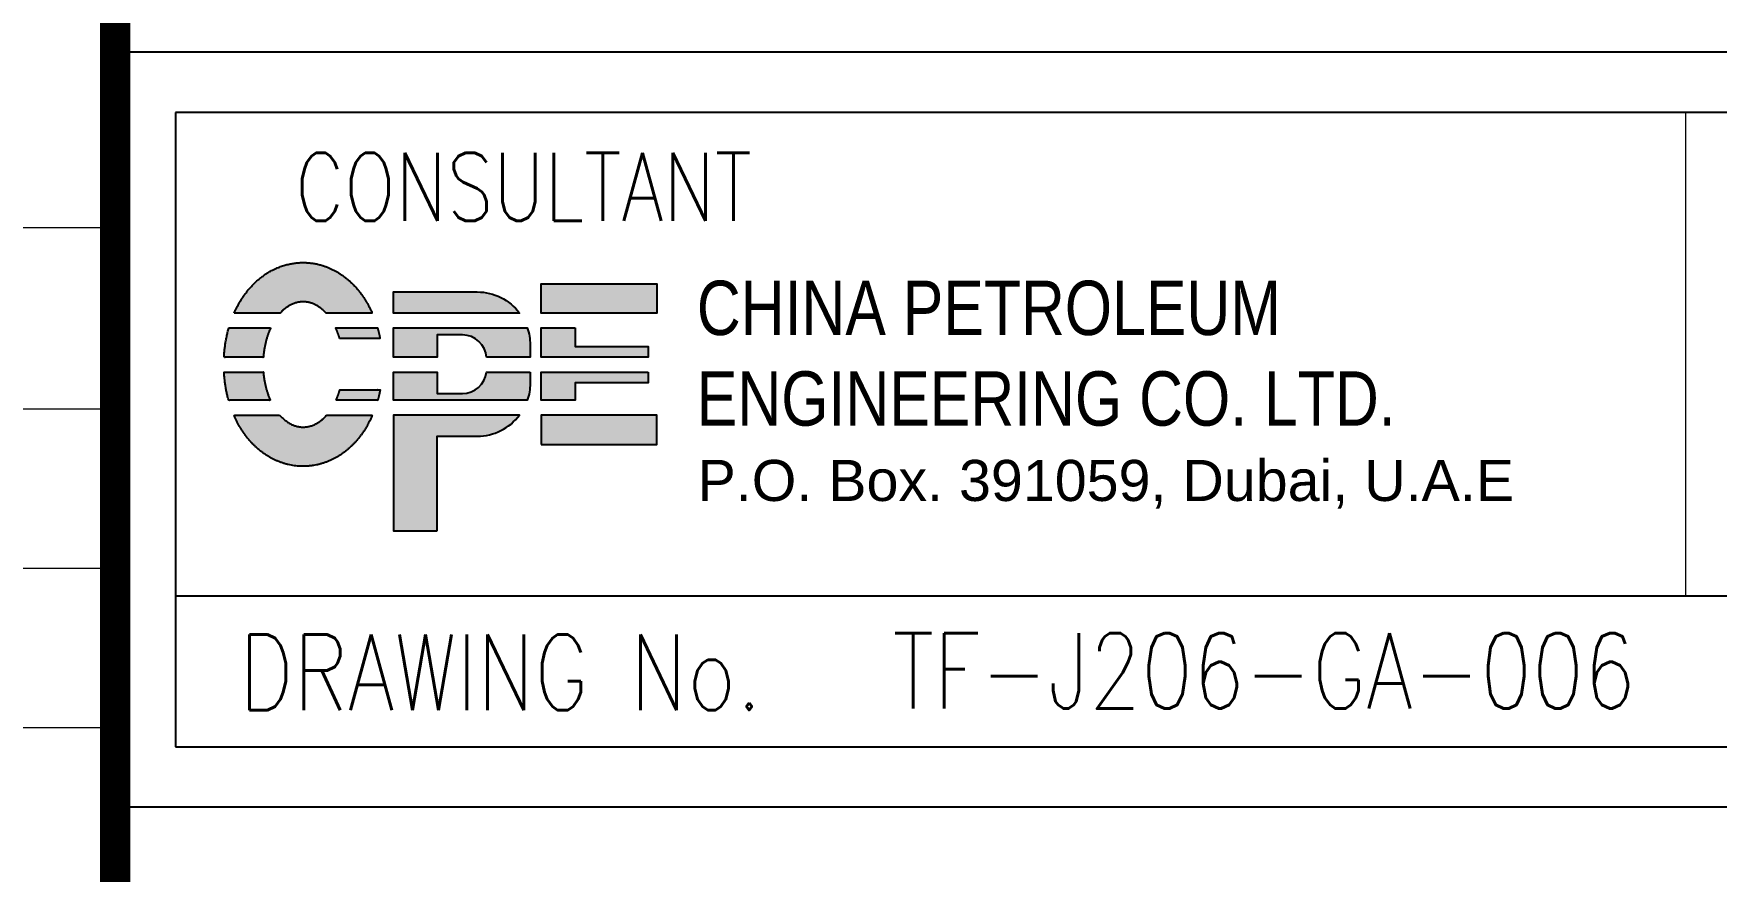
# Model space of a CAD drawing. Header units: inches. Extents: x -100737 to -99065, y -38026 to -37432.
# Drawn here: x -100053 to -99997.3, y -37963.3 to -37935.6 of the extents above; entities that cross this region are included whole.
import ezdxf
from ezdxf.enums import TextEntityAlignment as Align

# ---------------------------------------------------------------- set-up
doc = ezdxf.new("R2010")
doc.units = ezdxf.units.IN
doc.header["$LTSCALE"] = 200
doc.header["$MEASUREMENT"] = 0
for name, color, linetype in [('BORDER1', 3, 'Continuous'), ('BORDER2', 7, 'Continuous'), ('DIM', 1, 'Continuous')]:
    doc.layers.add(name, color=color, linetype=linetype)
doc.styles.add('PENSPEN', font='arial.ttf')
doc.styles.add('ROMANC', font='ROMANC', dxfattribs={"height": 5})
doc.styles.add('ROMANS', font='romans.shx', dxfattribs={"width": 0.85})
doc.styles.add('ROMANT', font='romant.shx')
doc.styles.get("Standard").update_dxf_attribs({"font": 'romans.shx'})

# ---------------------------------------------------------------- blocks, each defined once
blk = doc.blocks.new('*U110')
at = {"layer": 'BORDER1', "color": 154, "true_color": 0x1859a9, "const_width": 1}
blk.add_lwpolyline([(656, 0), (656, 564)], dxfattribs=at)
at = {"layer": 'BORDER2'}
for p, q in [((796, 75), (656, 75)), ((658, 73), (658, 52)), ((794, 73), (658, 73)), ((658, 57), (794, 57)), ((658, 52), (794, 52)), ((796, 50), (656, 50))]:
    blk.add_line(p, q, dxfattribs=at)
at = {"layer": 'BORDER2', "style": 'ROMANS', "width": 0.8}
blk.add_text('DRAWING No.', height=2.5, dxfattribs=at).set_placement((660.104, 53.215))
at = {"layer": 'BORDER2', "flags": 8}
for tag, height, style, p in [('REV-B', 2.7, 'ROMANS', (662.761, 125.679)), ('REV-A', 2.7, 'ROMANS', (662.761, 118.679)), ('RE-B', 7, 'ROMANT', (745.338, 6.155))]:
    blk.add_attdef(tag, text='', height=height, dxfattribs=dict(at, style=style)).set_placement(p, align=Align.CENTER)
at = {"layer": 'BORDER2', "style": 'ROMANS', "width": 4.59626}
for tag, p, p2 in [('DATE-B', (668.47, 125.679), (681.471, 125.679)), ('DATE-A', (668.47, 118.679), (681.471, 118.679))]:
    blk.add_attdef(tag, text='', height=2.7, dxfattribs=at).set_placement(p, p2, align=Align.FIT)
at = {"layer": 'BORDER2'}
for tag, height, style, p in [('DRN-B', 2.7, 'ROMANS', (689.553, 125.679)), ('CHD-B', 2.7, 'ROMANS', (701.606, 125.679)), ('APD-B', 2.7, 'ROMANS', (713.319, 125.679)), ('DRN-A', 2.7, 'ROMANS', (689.553, 118.679)), ('CHD-A', 2.7, 'ROMANS', (701.606, 118.679)), ('APD-A', 2.7, 'ROMANS', (713.319, 118.679)), ('CONS_CONT_VEND', 3.5, 'ROMANC', (726, 61.936))]:
    blk.add_attdef(tag, text='', height=height, dxfattribs=dict(at, style=style)).set_placement(p, align=Align.CENTER)
at = {"layer": 'BORDER2', "style": 'ROMANS', "width": 0.8}
for tag, p, height in [('1:X', (670.765, 103.492), 3), ('LOC', (709.611, 103.492), 3), ('PROJ_NO', (774.837, 103.492), 3), ('CONS_DRG_NO', (681.736, 53.264), 2.5)]:
    blk.add_attdef(tag, p, '', height=height, dxfattribs=at)
at = {"layer": 'BORDER2', "lineweight": 30, "width": 0.8, "flags": 104}
for tag, p in [('COMMENTS-B', (720.215, 127.5)), ('COMMENTS-A', (720.215, 120.5))]:
    blk.add_attdef(tag, text='', height=2.2, dxfattribs=at).set_placement(p, align=Align.MIDDLE_LEFT)
at = {"layer": 'BORDER2', "style": 'ROMANS', "width": 0.8}
for tag, p in [('PROJECT_TITLE_1', (726, 45.906)), ('PROJECT_TITLE_2', (726, 40.576))]:
    blk.add_attdef(tag, text='', height=3.5, dxfattribs=at).set_placement(p, align=Align.MIDDLE)
at = {"layer": 'BORDER2', "style": 'ROMANT', "width": 0.8}
for tag, p in [('DRG_TITLE_1', (726, 29.733)), ('DRG_TITLE_2', (726, 23.033)), ('DRG_TITLE_3', (726, 16.333))]:
    blk.add_attdef(tag, text='', height=4, dxfattribs=at).set_placement(p, align=Align.CENTER)
at = {"layer": 'BORDER2', "style": 'ROMANT'}
for tag, p in [('AR', (668.953, 6.155)), ('PA', (683.032, 6.155)), ('DC', (697.088, 6.155)), ('TS', (775.941, 6.155))]:
    blk.add_attdef(tag, p, '', height=7, dxfattribs=at)
for tag, p in [('SRNO', (736.791, 6.155)), ('SH', (771.828, 6.196))]:
    blk.add_attdef(tag, text='', height=7, dxfattribs=at).set_placement(p, align=Align.RIGHT)
at = {"layer": 'BORDER2', "style": 'ROMANS', "flags": 2}
blk.add_attdef('TB_VERSION', text='', height=2, dxfattribs=at).set_placement((1, -1), align=Align.TOP_LEFT)
blk = doc.blocks.new('P30319 LOGO')
h = blk.add_hatch(color=232)
h.dxf.hatch_style = 1
edge = h.paths.add_edge_path()
edge.add_spline(control_points=[(1283.271, 121.095), (1283.827, 121.698), (1284.504, 121.698), (1285.059, 121.095)], knot_values=[1, 1, 1, 1, 2.216189, 2.216189, 2.216189, 2.216189], weights=[1, 0.880492, 0.880492, 1], degree=3, periodic=0)
edge.add_spline(control_points=[(1285.059, 121.095), (1285.658, 121.095), (1286.257, 121.095), (1286.856, 121.095)], knot_values=[2.216189, 2.216189, 2.216189, 2.216189, 3.216189, 3.216189, 3.216189, 3.216189], weights=[1, 1, 1, 1], degree=3, periodic=0)
edge.add_spline(control_points=[(1286.856, 121.095), (1286.842, 121.125), (1286.829, 121.155), (1286.597, 121.649), (1286.293, 122.082), (1285.59, 122.664), (1285.245, 122.859), (1284.639, 123.03), (1284.405, 123.065), (1284.165, 123.065)], knot_values=[3.216189, 3.216189, 3.216189, 3.216189, 3.245246, 3.245246, 3.695335, 3.695335, 4.0038, 4.0038, 4.183356, 4.183356, 4.183356, 4.183356], weights=[1, 1, 1, 1, 1, 1, 1, 1, 1, 1], degree=3, periodic=0)
edge.add_spline(control_points=[(1284.165, 123.065), (1283.841, 123.065), (1283.526, 123.002), (1282.791, 122.717), (1282.421, 122.438), (1281.849, 121.807), (1281.636, 121.462), (1281.475, 121.095)], knot_values=[4.183356, 4.183356, 4.183356, 4.183356, 4.426859, 4.426859, 4.798404, 4.798404, 5.15072, 5.15072, 5.15072, 5.15072], weights=[1, 1, 1, 1, 1, 1, 1, 1], degree=3, periodic=0)
edge.add_spline(control_points=[(1281.475, 121.095), (1282.073, 121.095), (1282.672, 121.095), (1283.271, 121.095)], knot_values=[0, 0, 0, 0, 1, 1, 1, 1], weights=[1, 1, 1, 1], degree=3, periodic=0)
edge = h.paths.add_edge_path()
edge.add_spline(control_points=[(1285.435, 120.517), (1285.47, 120.441), (1285.502, 120.363), (1285.531, 120.281), (1285.552, 120.224), (1285.571, 120.165), (1285.588, 120.105)], knot_values=[2.091253, 2.091253, 2.091253, 2.091253, 2.20566, 2.20566, 2.20566, 2.287046, 2.287046, 2.287046, 2.287046], weights=[1, 0.997151, 0.99803, 1, 1, 1, 1], degree=3, periodic=0)
edge.add_spline(control_points=[(1285.588, 120.105), (1286.101, 120.105), (1286.614, 120.105), (1287.126, 120.105), (1287.139, 120.105), (1287.152, 120.105), (1287.164, 120.105)], knot_values=[0, 0, 0, 0, 0.963973, 0.963973, 0.963973, 0.98783, 0.98783, 0.98783, 0.98783], weights=[1, 1, 1, 1, 1, 1, 1], degree=3, periodic=0)
edge.add_spline(control_points=[(1287.164, 120.105), (1287.153, 120.164), (1287.14, 120.223), (1287.126, 120.281)], knot_values=[0.98783, 0.98783, 0.98783, 0.98783, 1.040826, 1.040826, 1.040826, 1.040826], weights=[1, 1, 1, 1], degree=3, periodic=0)
edge.add_spline(control_points=[(1287.126, 120.281), (1287.108, 120.36), (1287.087, 120.439), (1287.065, 120.517)], knot_values=[1.040826, 1.040826, 1.040826, 1.040826, 1.112288, 1.112288, 1.112288, 1.112288], weights=[1, 1, 1, 1], degree=3, periodic=0)
edge.add_spline(control_points=[(1287.065, 120.517), (1287.046, 120.517), (1287.028, 120.517), (1287.01, 120.517), (1286.485, 120.517), (1285.96, 120.517), (1285.435, 120.517)], knot_values=[1.112288, 1.112288, 1.112288, 1.112288, 1.145158, 1.145158, 1.145158, 2.091253, 2.091253, 2.091253, 2.091253], weights=[1, 1, 1, 1, 1, 1, 1], degree=3, periodic=0)
edge = h.paths.add_edge_path()
edge.add_spline(control_points=[(1281.266, 120.517), (1281.159, 120.144), (1281.096, 119.757), (1281.076, 119.367)], knot_values=[0.978963, 0.978963, 0.978963, 0.978963, 1.320874, 1.320874, 1.320874, 1.320874], weights=[1, 1, 1, 1], degree=3, periodic=0)
edge.add_spline(control_points=[(1281.076, 119.367), (1281.585, 119.367), (1282.095, 119.367), (1282.605, 119.367)], knot_values=[1.320874, 1.320874, 1.320874, 1.320874, 2.318354, 2.318354, 2.318354, 2.318354], weights=[1, 1, 1, 1], degree=3, periodic=0)
edge.add_spline(control_points=[(1282.611, 119.367), (1282.641, 119.784), (1282.738, 120.176), (1282.896, 120.517)], knot_values=[2.321906, 2.321906, 2.321906, 2.321906, 2.830448, 2.830448, 2.830448, 2.830448], weights=[1, 0.970759, 0.968387, 0.987384], degree=3, periodic=0)
edge.add_spline(control_points=[(1282.896, 120.517), (1282.371, 120.517), (1281.846, 120.517), (1281.321, 120.517), (1281.303, 120.517), (1281.284, 120.517), (1281.266, 120.517)], knot_values=[0, 0, 0, 0, 0.946079, 0.946079, 0.946079, 0.978963, 0.978963, 0.978963, 0.978963], weights=[1, 1, 1, 1, 1, 1, 1], degree=3, periodic=0)
edge = h.paths.add_edge_path()
edge.add_spline(control_points=[(1281.076, 118.79), (1281.097, 118.417), (1281.156, 118.047), (1281.258, 117.689)], knot_values=[1.001176, 1.001176, 1.001176, 1.001176, 1.328264, 1.328264, 1.328264, 1.328264], weights=[1, 1, 1, 1], degree=3, periodic=0)
edge.add_spline(control_points=[(1281.258, 117.689), (1281.275, 117.689), (1281.293, 117.689), (1281.311, 117.689)], knot_values=[1.328264, 1.328264, 1.328264, 1.328264, 1.36062, 1.36062, 1.36062, 1.36062], weights=[1, 1, 1, 1], degree=3, periodic=0)
edge.add_spline(control_points=[(1281.311, 117.689), (1281.835, 117.689), (1282.359, 117.689), (1282.883, 117.689)], knot_values=[1.36062, 1.36062, 1.36062, 1.36062, 2.308134, 2.308134, 2.308134, 2.308134], weights=[1, 1, 1, 1], degree=3, periodic=0)
edge.add_spline(control_points=[(1282.883, 117.689), (1282.736, 118.018), (1282.644, 118.393), (1282.612, 118.79)], knot_values=[2.308134, 2.308134, 2.308134, 2.308134, 2.793905, 2.793905, 2.793905, 2.793905], weights=[1, 0.970764, 0.972985, 0.994717], degree=3, periodic=0)
edge.add_spline(control_points=[(1282.612, 118.79), (1282.61, 118.79), (1282.608, 118.79), (1282.606, 118.79)], knot_values=[0, 0, 0, 0, 0.003873, 0.003873, 0.003873, 0.003873], weights=[1, 1, 1, 1], degree=3, periodic=0)
edge.add_spline(control_points=[(1282.606, 118.79), (1282.096, 118.79), (1281.586, 118.79), (1281.076, 118.79)], knot_values=[0.003873, 0.003873, 0.003873, 0.003873, 1.001176, 1.001176, 1.001176, 1.001176], weights=[1, 1, 1, 1], degree=3, periodic=0)
edge = h.paths.add_edge_path()
edge.add_spline(control_points=[(1281.462, 117.112), (1281.569, 116.866), (1281.698, 116.629), (1282.057, 116.117), (1282.308, 115.848), (1282.852, 115.456), (1283.128, 115.314), (1283.729, 115.132), (1284.052, 115.097), (1284.685, 115.148), (1284.997, 115.235), (1285.555, 115.498), (1285.8, 115.672), (1286.224, 116.067), (1286.403, 116.288), (1286.676, 116.711), (1286.78, 116.908), (1286.868, 117.112)], knot_values=[1, 1, 1, 1, 1.235433, 1.235433, 1.542505, 1.542505, 1.785535, 1.785535, 2.028564, 2.028564, 2.271594, 2.271594, 2.514624, 2.514624, 2.757654, 2.757654, 2.952696, 2.952696, 2.952696, 2.952696], weights=[1, 1, 1, 1, 1, 1, 1, 1, 1, 1, 1, 1, 1, 1, 1, 1, 1, 1], degree=3, periodic=0)
edge.add_spline(control_points=[(1286.868, 117.112), (1286.274, 117.112), (1285.679, 117.112), (1285.085, 117.112)], knot_values=[2.952696, 2.952696, 2.952696, 2.952696, 3.952696, 3.952696, 3.952696, 3.952696], weights=[1, 1, 1, 1], degree=3, periodic=0)
edge.add_spline(control_points=[(1285.085, 117.112), (1284.516, 116.467), (1283.814, 116.467), (1283.246, 117.112)], knot_values=[3.952696, 3.952696, 3.952696, 3.952696, 5.208998, 5.208998, 5.208998, 5.208998], weights=[1, 0.872743, 0.872743, 1], degree=3, periodic=0)
edge.add_spline(control_points=[(1283.246, 117.112), (1282.651, 117.112), (1282.057, 117.112), (1281.462, 117.112)], knot_values=[0, 0, 0, 0, 1, 1, 1, 1], weights=[1, 1, 1, 1], degree=3, periodic=0)
edge = h.paths.add_edge_path()
edge.add_spline(control_points=[(1287.073, 117.689), (1287.095, 117.767), (1287.114, 117.845), (1287.132, 117.924), (1287.146, 117.983), (1287.158, 118.043), (1287.17, 118.104)], knot_values=[0.979688, 0.979688, 0.979688, 0.979688, 1.050472, 1.050472, 1.050472, 1.104422, 1.104422, 1.104422, 1.104422], weights=[1, 1, 1, 1, 1, 1, 1], degree=3, periodic=0)
edge.add_spline(control_points=[(1287.17, 118.104), (1287.157, 118.104), (1287.145, 118.104), (1287.132, 118.104)], knot_values=[1.104422, 1.104422, 1.104422, 1.104422, 1.128011, 1.128011, 1.128011, 1.128011], weights=[1, 1, 1, 1], degree=3, periodic=0)
edge.add_spline(control_points=[(1287.132, 118.104), (1286.621, 118.104), (1286.109, 118.104), (1285.597, 118.104)], knot_values=[1.128011, 1.128011, 1.128011, 1.128011, 2.092367, 2.092367, 2.092367, 2.092367], weights=[1, 1, 1, 1], degree=3, periodic=0)
edge.add_spline(control_points=[(1285.597, 118.104), (1285.58, 118.043), (1285.561, 117.982), (1285.54, 117.924), (1285.512, 117.843), (1285.482, 117.765), (1285.448, 117.689)], knot_values=[2.092367, 2.092367, 2.092367, 2.092367, 2.174836, 2.174836, 2.174836, 2.2875, 2.2875, 2.2875, 2.2875], weights=[1, 1, 1, 1, 0.998087, 0.99723, 0.99743], degree=3, periodic=0)
edge.add_spline(control_points=[(1285.448, 117.689), (1285.972, 117.689), (1286.496, 117.689), (1287.02, 117.689)], knot_values=[0, 0, 0, 0, 0.947524, 0.947524, 0.947524, 0.947524], weights=[1, 1, 1, 1], degree=3, periodic=0)
h = blk.add_hatch(color=150)
h.dxf.hatch_style = 1
h.paths.add_polyline_path([(1293.447, 122.238), (1293.447, 121.095), (1294.782, 121.095), (1297.961, 121.095), (1297.961, 122.238)])
h.paths.add_polyline_path([(1297.626, 119.367), (1297.626, 119.789), (1294.782, 119.789), (1294.782, 120.517), (1293.447, 120.517), (1293.447, 119.367)])
h.paths.add_polyline_path([(1293.447, 118.79), (1293.447, 117.689), (1294.782, 117.689), (1294.782, 118.369), (1297.626, 118.369), (1297.626, 118.79)])
h.paths.add_polyline_path([(1297.961, 115.969), (1297.961, 117.112), (1294.782, 117.112), (1293.447, 117.112), (1293.447, 115.969)])
h = blk.add_hatch(color=256)
h.dxf.hatch_style = 1
h.paths.add_polyline_path([(1287.69, 112.597), (1289.396, 112.597), (1289.396, 116.289), (1290.957, 116.289, 0.235818), (1292.606, 117.112), (1287.69, 117.112)])
h.paths.add_polyline_path([(1292.911, 117.689, 0.081814), (1293.02, 118.351), (1293.02, 118.79), (1291.316, 118.79, -0.381222), (1290.38, 117.954), (1289.396, 117.954), (1289.396, 118.79), (1287.69, 118.79), (1287.69, 117.689)])
h.paths.add_polyline_path([(1287.69, 120.517), (1287.69, 119.367), (1289.396, 119.367), (1289.396, 120.241), (1290.38, 120.241, -0.392821), (1291.32, 119.367), (1293.02, 119.367), (1293.02, 119.855, 0.081827), (1292.911, 120.517)])
h.paths.add_polyline_path([(1292.606, 121.095, 0.235802), (1290.957, 121.918), (1287.69, 121.918), (1287.69, 121.095)])
at = {"color": 150, "true_color": 0x217be8}
for points in [[(1294.782, 121.095), (1293.447, 121.095), (1293.447, 122.238), (1297.961, 122.238), (1297.961, 121.095)], [(1294.782, 120.517), (1294.782, 119.789), (1297.626, 119.789), (1297.626, 119.367), (1293.447, 119.367), (1293.447, 120.517)], [(1297.626, 118.79), (1297.626, 118.369), (1294.782, 118.369), (1294.782, 117.689), (1293.447, 117.689), (1293.447, 118.79)], [(1293.447, 115.969), (1297.961, 115.969), (1297.961, 117.112), (1294.782, 117.112), (1293.447, 117.112)]]:
    blk.add_lwpolyline(points, close=True, dxfattribs=at)
for points in [[(1290.957, 121.918, -0.235802), (1292.606, 121.095), (1287.69, 121.095), (1287.69, 121.918)], [(1291.32, 119.367, 0.392821), (1290.38, 120.241), (1289.396, 120.241), (1289.396, 119.367), (1287.69, 119.367), (1287.69, 120.517), (1292.911, 120.517, -0.081827), (1293.02, 119.855), (1293.02, 119.367)], [(1293.02, 118.79), (1293.02, 118.351, -0.081814), (1292.911, 117.689), (1287.69, 117.689), (1287.69, 118.79), (1289.396, 118.79), (1289.396, 117.954), (1290.38, 117.954, 0.381222), (1291.316, 118.79)], [(1289.396, 112.597), (1289.396, 116.289), (1290.957, 116.289, 0.235818), (1292.606, 117.112), (1287.69, 117.112), (1287.69, 112.597)]]:
    blk.add_lwpolyline(points, format="xyb", close=True)
at = {"color": 232, "true_color": 0xe00070}
for points, weights, knots in [([(1281.475, 121.095), (1282.073, 121.095), (1282.672, 121.095), (1283.271, 121.095), (1283.827, 121.698), (1284.504, 121.698), (1285.059, 121.095), (1285.658, 121.095), (1286.257, 121.095), (1286.856, 121.095), (1286.842, 121.125), (1286.829, 121.155), (1286.597, 121.649), (1286.293, 122.082), (1285.59, 122.664), (1285.245, 122.859), (1284.639, 123.03), (1284.405, 123.065), (1284.165, 123.065), (1283.841, 123.065), (1283.526, 123.002), (1282.791, 122.717), (1282.421, 122.438), (1281.849, 121.807), (1281.636, 121.462), (1281.475, 121.095)], [1, 1, 1, 1, 0.880492171694, 0.880492171694, 1, 1, 1, 1, 1, 1, 1, 1, 1, 1, 1, 1, 1, 1, 1, 1, 1, 1, 1, 1], [0, 0, 0, 0, 1, 1, 1, 2.216189, 2.216189, 2.216189, 3.216189, 3.216189, 3.216189, 3.245246, 3.245246, 3.695335, 3.695335, 4.0038, 4.0038, 4.183356, 4.183356, 4.183356, 4.426859, 4.426859, 4.798404, 4.798404, 5.15072, 5.15072, 5.15072, 5.15072]), ([(1282.896, 120.517), (1282.371, 120.517), (1281.846, 120.517), (1281.321, 120.517), (1281.303, 120.517), (1281.284, 120.517), (1281.266, 120.517), (1281.159, 120.144), (1281.096, 119.757), (1281.076, 119.367), (1281.585, 119.367), (1282.095, 119.367), (1282.605, 119.367), (1282.607, 119.367), (1282.609, 119.367), (1282.611, 119.367), (1282.641, 119.784), (1282.738, 120.176), (1282.896, 120.517)], [1, 1, 1, 1, 1, 1, 1, 1, 1, 1, 1, 1, 1, 1, 1, 1, 0.970759329132, 0.968387137194, 0.987383577428], [0, 0, 0, 0, 0.946079, 0.946079, 0.946079, 0.978963, 0.978963, 0.978963, 1.320874, 1.320874, 1.320874, 2.318354, 2.318354, 2.318354, 2.321906, 2.321906, 2.321906, 2.830448, 2.830448, 2.830448, 2.830448]), ([(1285.588, 120.105), (1286.101, 120.105), (1286.614, 120.105), (1287.126, 120.105), (1287.139, 120.105), (1287.152, 120.105), (1287.164, 120.105), (1287.153, 120.164), (1287.14, 120.223), (1287.126, 120.281), (1287.108, 120.36), (1287.087, 120.439), (1287.065, 120.517), (1287.046, 120.517), (1287.028, 120.517), (1287.01, 120.517), (1286.485, 120.517), (1285.96, 120.517), (1285.435, 120.517), (1285.47, 120.441), (1285.502, 120.363), (1285.531, 120.281), (1285.552, 120.224), (1285.571, 120.165), (1285.588, 120.105)], [1, 1, 1, 1, 1, 1, 1, 1, 1, 1, 1, 1, 1, 1, 1, 1, 1, 1, 1, 0.997150528052, 0.998030372808, 1, 1, 1, 1], [0, 0, 0, 0, 0.963973, 0.963973, 0.963973, 0.98783, 0.98783, 0.98783, 1.040826, 1.040826, 1.040826, 1.112288, 1.112288, 1.112288, 1.145158, 1.145158, 1.145158, 2.091253, 2.091253, 2.091253, 2.20566, 2.20566, 2.20566, 2.287046, 2.287046, 2.287046, 2.287046]), ([(1282.612, 118.79), (1282.61, 118.79), (1282.608, 118.79), (1282.606, 118.79), (1282.096, 118.79), (1281.586, 118.79), (1281.076, 118.79), (1281.097, 118.417), (1281.156, 118.047), (1281.258, 117.689), (1281.275, 117.689), (1281.293, 117.689), (1281.311, 117.689), (1281.835, 117.689), (1282.359, 117.689), (1282.883, 117.689), (1282.736, 118.018), (1282.644, 118.393), (1282.612, 118.79)], [1, 1, 1, 1, 1, 1, 1, 1, 1, 1, 1, 1, 1, 1, 1, 1, 0.970764074153, 0.972985468729, 0.994716962534], [0, 0, 0, 0, 0.003873, 0.003873, 0.003873, 1.001176, 1.001176, 1.001176, 1.328264, 1.328264, 1.328264, 1.36062, 1.36062, 1.36062, 2.308134, 2.308134, 2.308134, 2.793905, 2.793905, 2.793905, 2.793905]), ([(1285.448, 117.689), (1285.972, 117.689), (1286.496, 117.689), (1287.02, 117.689), (1287.037, 117.689), (1287.055, 117.689), (1287.073, 117.689), (1287.095, 117.767), (1287.114, 117.845), (1287.132, 117.924), (1287.146, 117.983), (1287.158, 118.043), (1287.17, 118.104), (1287.157, 118.104), (1287.145, 118.104), (1287.132, 118.104), (1286.621, 118.104), (1286.109, 118.104), (1285.597, 118.104), (1285.58, 118.043), (1285.561, 117.982), (1285.54, 117.924), (1285.512, 117.843), (1285.482, 117.765), (1285.448, 117.689)], [1, 1, 1, 1, 1, 1, 1, 1, 1, 1, 1, 1, 1, 1, 1, 1, 1, 1, 1, 1, 1, 1, 0.998086654387, 0.997230152012, 0.997430492874], [0, 0, 0, 0, 0.947524, 0.947524, 0.947524, 0.979688, 0.979688, 0.979688, 1.050472, 1.050472, 1.050472, 1.104422, 1.104422, 1.104422, 1.128011, 1.128011, 1.128011, 2.092367, 2.092367, 2.092367, 2.174836, 2.174836, 2.174836, 2.2875, 2.2875, 2.2875, 2.2875]), ([(1283.246, 117.112), (1282.651, 117.112), (1282.057, 117.112), (1281.462, 117.112), (1281.569, 116.866), (1281.698, 116.629), (1282.057, 116.117), (1282.308, 115.848), (1282.852, 115.456), (1283.128, 115.314), (1283.729, 115.132), (1284.052, 115.097), (1284.685, 115.148), (1284.997, 115.235), (1285.555, 115.498), (1285.8, 115.672), (1286.224, 116.067), (1286.403, 116.288), (1286.676, 116.711), (1286.78, 116.908), (1286.868, 117.112), (1286.274, 117.112), (1285.679, 117.112), (1285.085, 117.112), (1284.516, 116.467), (1283.814, 116.467), (1283.246, 117.112)], [1, 1, 1, 1, 1, 1, 1, 1, 1, 1, 1, 1, 1, 1, 1, 1, 1, 1, 1, 1, 1, 1, 1, 1, 0.872743495569, 0.872743495569, 1], [0, 0, 0, 0, 1, 1, 1, 1.235433, 1.235433, 1.542505, 1.542505, 1.785535, 1.785535, 2.028564, 2.028564, 2.271594, 2.271594, 2.514624, 2.514624, 2.757654, 2.757654, 2.952696, 2.952696, 2.952696, 3.952696, 3.952696, 3.952696, 5.208998, 5.208998, 5.208998, 5.208998])]:
    blk.add_rational_spline(points, weights, degree=3, knots=knots, dxfattribs=at)
at = {"insert": (1299.525, 122.358), "char_height": 2.12143, "width": 48.99253, "attachment_point": 1, "style": 'PENSPEN'}
blk.add_mtext('{\\W0.8;CHINA PETROLEUM\\PENGINEERING CO. LTD.}', dxfattribs=at)
at = {"insert": (1299.551, 115.364), "char_height": 2.12143, "attachment_point": 1, "line_spacing_factor": 0.9, "style": 'PENSPEN'}
blk.add_mtext('{\\H0.75556x;\\C7;P.O. Box. 391059, \\H0.99999x;Dubai, U.A.E}', dxfattribs=at)

msp = doc.modelspace()

# ---------------------------------------------------------------- linework, layer by layer
at = {"lineweight": 9}
msp.add_line((-99998.276, -37954.191), (-99998.276, -37938.176), dxfattribs=at)
at = {"layer": 'DIM', "color": 252, "lineweight": 15}
for p, q in [((-100228.277, -37941.989), (-100050.627, -37941.989, 0.054)), ((-100228.277, -37947.997), (-100050.627, -37947.997, 0.054)), ((-100228.277, -37953.28), (-100050.627, -37953.28, 0.054)), ((-100162.879, -37958.563, 0.02), (-100050.627, -37958.563, 0.054))]:
    msp.add_line(p, q, dxfattribs=at)

# ---------------------------------------------------------------- block references
at = {"xscale": 0.8492929896566099, "yscale": 0.8492929896566099, "zscale": 0.8492929896566099}
msp.add_blockref('P30319 LOGO', (-101134.723, -38047.668), dxfattribs=at)
at = {"layer": 'BORDER1', "lineweight": 9}
ref = msp.add_blockref('*U110', (-100706.947, -38011.246), dxfattribs=dict(at, xscale=1.000952843108604, yscale=1.000952843108604, zscale=1.000952843108604))
ref.add_attrib('CONS_DRG_NO', 'TF-J206-GA-006', (-100024.562, -37957.931), dxfattribs={"layer": 'BORDER2', "height": 2.50238, "style": 'ROMANS', "width": 0.8})

# ---------------------------------------------------------------- texts
at = {"lineweight": 9, "style": 'ROMANS', "width": 0.8}
msp.add_text('CONSULTANT', height=2.2521, dxfattribs=at).set_placement((-100044.352, -37942.443), align=Align.BOTTOM_LEFT)

doc.saveas('drawing.dxf')
